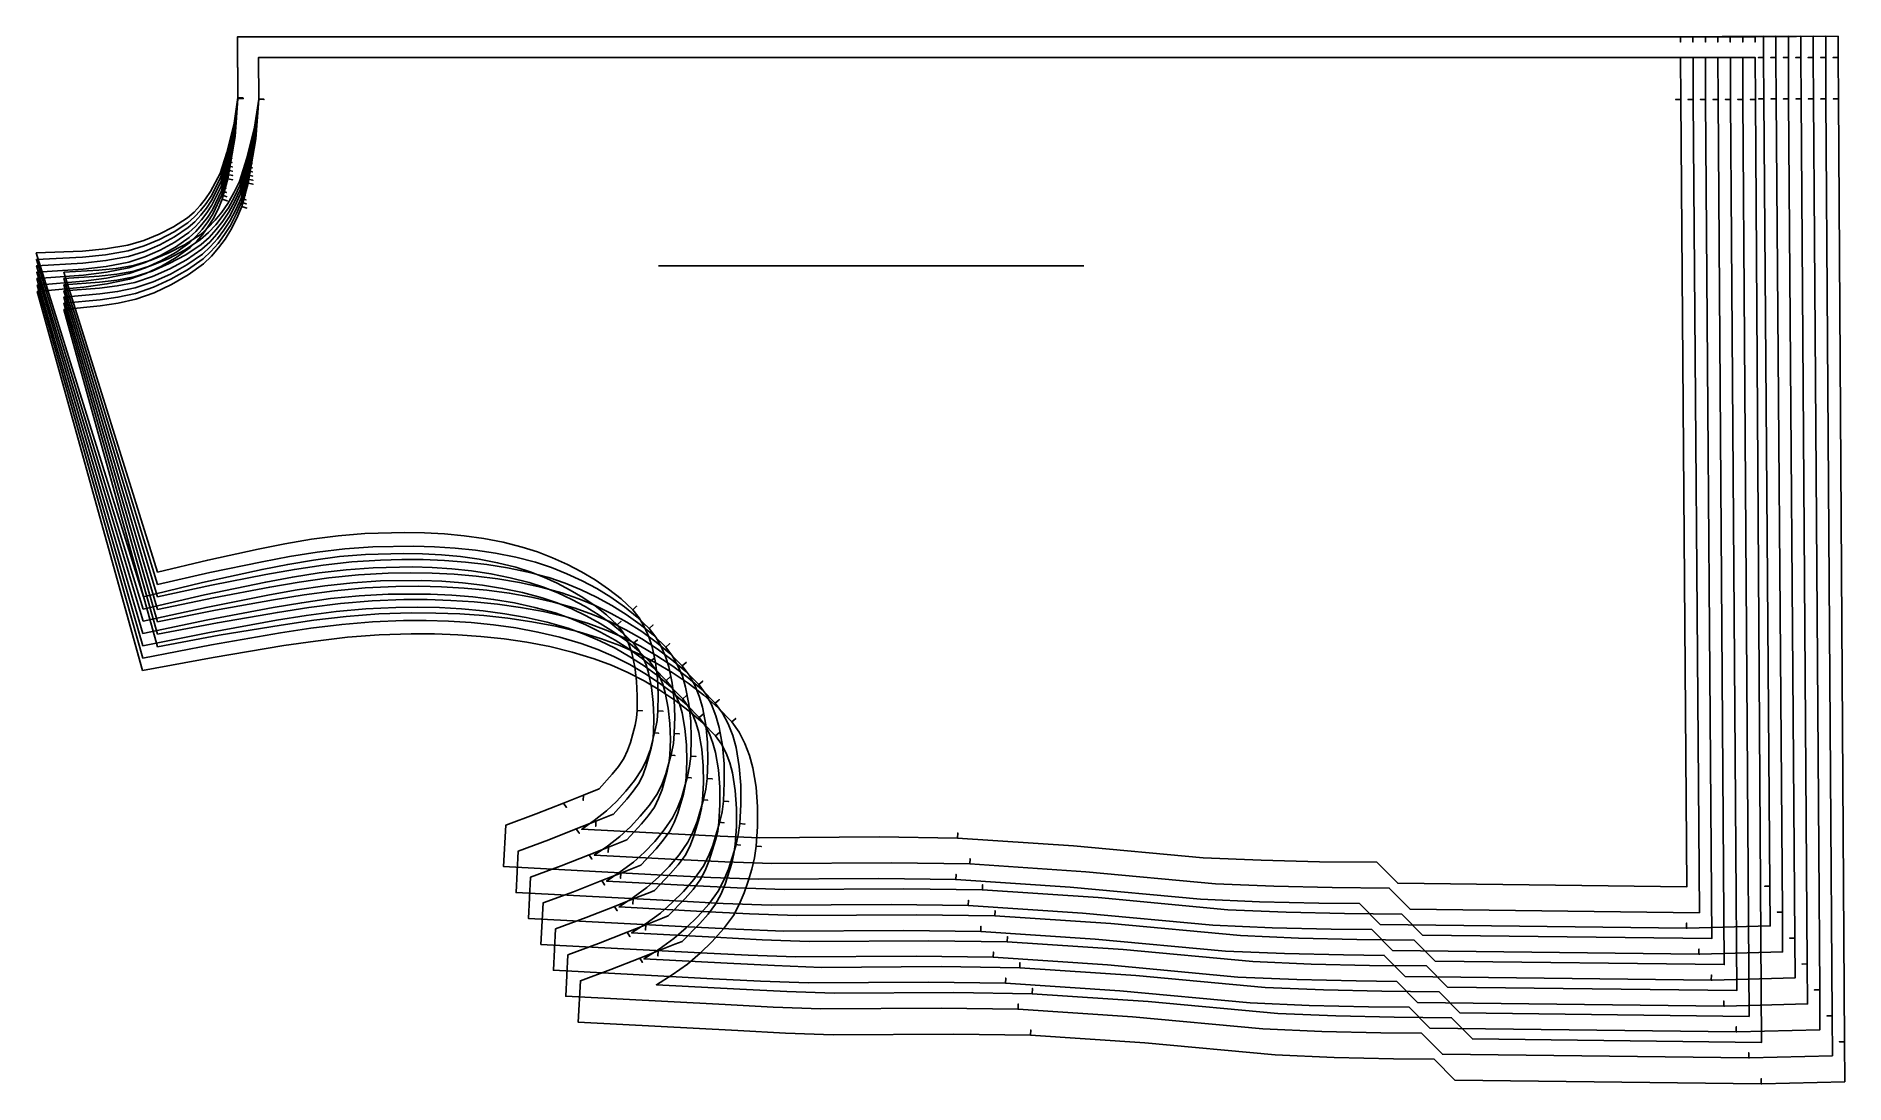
# Model space of a CAD drawing. Header units: inches. Extents: x 0 to 34.3, y 0 to 19.9.
import ezdxf

# ---------------------------------------------------------------- set-up
doc = ezdxf.new("R2010")
doc.units = ezdxf.units.IN

msp = doc.modelspace()

# ---------------------------------------------------------------- linework, layer by layer
at = {"layer": 'T001L001'}
for points in [[(2.036, 9.244), (0, 15.769), (0.878, 15.805), (1.313, 15.845), (1.743, 15.915), (2.042, 16.005), (2.332, 16.124), (2.609, 16.266), (2.87, 16.436), (2.996, 16.545), (3.11, 16.667), (3.216, 16.796), (3.312, 16.934), (3.493, 17.278), (3.584, 17.24), (3.493, 17.278), (3.62, 17.673), (3.714, 17.647), (3.62, 17.673), (3.758, 18.232), (3.831, 18.717), (3.929, 18.71), (3.831, 18.717), (3.824, 19.872), (31.213, 19.871), (31.213, 19.772), (31.213, 19.871), (32.788, 19.883), (32.789, 19.477), (32.691, 19.477), (32.789, 19.477), (32.792, 18.692), (32.694, 18.692), (32.792, 18.692), (32.91, 3.752), (32.811, 3.751), (32.91, 3.752), (32.916, 2.996), (31.341, 2.952), (31.326, 2.952), (31.327, 3.051), (31.326, 2.952), (25.512, 3.022), (25.117, 3.422), (24.345, 3.429), (23.222, 3.455), (22.101, 3.503), (19.627, 3.733), (17.457, 3.877), (17.461, 3.975), (17.457, 3.877), (15.996, 3.897), (13.714, 3.883), (12.807, 3.917), (11.9, 3.963), (8.872, 4.122), (8.914, 4.908), (9.493, 5.122), (10.011, 5.328), (10.068, 5.247), (10.011, 5.328), (10.39, 5.478), (10.385, 5.379), (10.39, 5.478), (10.689, 5.596), (10.935, 5.876), (11.051, 6.02), (11.155, 6.173), (11.225, 6.324), (11.282, 6.481), (11.368, 6.804), (11.394, 6.943), (11.406, 7.085), (11.505, 7.08), (11.406, 7.085), (11.41, 7.362), (11.397, 7.639), (11.363, 7.912), (11.305, 8.182), (11.259, 8.326), (11.197, 8.464), (11.122, 8.594), (11.029, 8.711), (11.102, 8.778), (11.029, 8.711), (10.826, 8.9), (10.608, 9.072), (10.379, 9.229), (10.139, 9.372), (9.891, 9.502), (9.636, 9.617), (9.375, 9.718), (9.108, 9.803), (8.76, 9.888), (8.408, 9.955), (8.053, 10.005), (7.696, 10.039), (7.335, 10.059), (6.974, 10.067), (6.252, 10.046), (5.758, 10.005), (5.266, 9.941), (4.777, 9.858), (4.289, 9.762), (3.16, 9.514), (2.036, 9.244)], [(2.033, 9.011), (0.004, 15.647), (0.882, 15.691), (1.318, 15.734), (1.748, 15.808), (2.049, 15.901), (2.339, 16.023), (2.617, 16.169), (2.879, 16.342), (3.004, 16.454), (3.119, 16.577), (3.225, 16.708), (3.32, 16.848), (3.499, 17.196), (3.59, 17.159), (3.499, 17.196), (3.622, 17.59), (3.717, 17.564), (3.622, 17.59), (3.761, 18.189), (3.831, 18.714), (3.929, 18.707), (3.831, 18.714), (3.824, 19.872), (31.449, 19.871), (31.449, 19.772), (31.449, 19.871), (33.024, 19.883), (33.025, 19.477), (32.927, 19.477), (33.025, 19.477), (33.029, 18.692), (32.93, 18.691), (33.029, 18.692), (33.146, 3.26), (33.048, 3.259), (33.146, 3.26), (33.152, 2.503), (31.577, 2.46), (31.562, 2.46), (31.563, 2.558), (31.562, 2.46), (25.748, 2.53), (25.353, 2.929), (24.581, 2.937), (23.459, 2.963), (22.337, 3.011), (19.864, 3.24), (17.694, 3.385), (17.698, 3.483), (17.694, 3.385), (16.232, 3.405), (13.95, 3.391), (13.043, 3.425), (12.137, 3.471), (9.109, 3.63), (9.15, 4.416), (9.729, 4.63), (10.253, 4.838), (10.309, 4.756), (10.253, 4.838), (10.626, 4.985), (10.621, 4.887), (10.626, 4.985), (10.942, 5.111), (10.951, 5.114), (11.212, 5.404), (11.335, 5.554), (11.446, 5.713), (11.521, 5.87), (11.581, 6.032), (11.674, 6.368), (11.703, 6.514), (11.717, 6.661), (11.815, 6.655), (11.717, 6.661), (11.724, 6.95), (11.713, 7.237), (11.68, 7.522), (11.623, 7.803), (11.576, 7.954), (11.513, 8.1), (11.435, 8.236), (11.34, 8.36), (11.413, 8.426), (11.34, 8.36), (11.131, 8.559), (10.906, 8.74), (10.669, 8.905), (10.422, 9.056), (10.166, 9.193), (9.902, 9.316), (9.632, 9.423), (9.356, 9.514), (8.996, 9.606), (8.631, 9.679), (8.263, 9.734), (7.893, 9.773), (7.519, 9.798), (7.145, 9.809), (6.396, 9.795), (5.883, 9.758), (5.373, 9.697), (4.864, 9.616), (4.358, 9.521), (3.193, 9.278), (2.033, 9.011)], [(2.029, 8.778), (0.008, 15.525), (0.887, 15.576), (1.323, 15.623), (1.752, 15.701), (2.055, 15.797), (2.346, 15.923), (2.626, 16.072), (2.888, 16.249), (3.013, 16.362), (3.127, 16.487), (3.233, 16.62), (3.328, 16.762), (3.506, 17.114), (3.597, 17.078), (3.506, 17.114), (3.625, 17.507), (3.72, 17.483), (3.625, 17.507), (3.763, 18.146), (3.831, 18.711), (3.929, 18.705), (3.831, 18.711), (3.824, 19.872), (31.685, 19.871), (31.685, 19.772), (31.685, 19.871), (33.26, 19.883), (33.262, 19.477), (33.163, 19.477), (33.262, 19.477), (33.265, 18.692), (33.166, 18.691), (33.265, 18.692), (33.382, 2.767), (33.284, 2.766), (33.382, 2.767), (33.388, 2.01), (31.813, 1.968), (31.798, 1.968), (31.799, 2.067), (31.798, 1.968), (25.985, 2.038), (25.589, 2.437), (24.817, 2.445), (23.695, 2.471), (22.573, 2.519), (20.1, 2.748), (17.93, 2.893), (17.934, 2.991), (17.93, 2.893), (16.468, 2.913), (14.186, 2.899), (13.279, 2.932), (12.373, 2.979), (9.345, 3.138), (9.386, 3.924), (9.965, 4.138), (10.495, 4.348), (10.549, 4.266), (10.495, 4.348), (10.862, 4.493), (10.857, 4.395), (10.862, 4.493), (11.178, 4.618), (11.213, 4.632), (11.489, 4.933), (11.619, 5.088), (11.736, 5.253), (11.816, 5.415), (11.88, 5.584), (11.98, 5.932), (12.011, 6.084), (12.028, 6.238), (12.126, 6.231), (12.028, 6.238), (12.038, 6.537), (12.029, 6.836), (11.998, 7.132), (11.941, 7.424), (11.893, 7.582), (11.829, 7.735), (11.749, 7.878), (11.65, 8.009), (11.724, 8.074), (11.65, 8.009), (11.436, 8.217), (11.204, 8.407), (10.96, 8.58), (10.705, 8.739), (10.441, 8.884), (10.168, 9.014), (9.889, 9.128), (9.603, 9.225), (9.231, 9.324), (8.854, 9.402), (8.473, 9.463), (8.09, 9.507), (7.703, 9.537), (7.316, 9.552), (6.539, 9.545), (6.008, 9.511), (5.479, 9.452), (4.952, 9.373), (4.427, 9.28), (3.226, 9.041), (2.029, 8.778)], [(2.027, 8.544), (0.012, 15.403), (0.892, 15.462), (1.327, 15.512), (1.757, 15.594), (2.061, 15.694), (2.354, 15.822), (2.634, 15.975), (2.896, 16.155), (3.022, 16.27), (3.136, 16.397), (3.242, 16.532), (3.336, 16.676), (3.513, 17.033), (3.604, 16.997), (3.513, 17.033), (3.628, 17.425), (3.723, 17.401), (3.628, 17.425), (3.766, 18.105), (3.831, 18.708), (3.929, 18.703), (3.831, 18.708), (3.824, 19.872), (31.921, 19.871), (31.921, 19.772), (31.921, 19.871), (33.496, 19.883), (33.498, 19.477), (33.399, 19.477), (33.498, 19.477), (33.501, 18.692), (33.403, 18.691), (33.501, 18.692), (33.618, 2.275), (33.52, 2.274), (33.618, 2.275), (33.624, 1.517), (32.049, 1.476), (32.034, 1.476), (32.035, 1.574), (32.034, 1.476), (26.221, 1.546), (25.825, 1.945), (25.054, 1.953), (23.931, 1.979), (22.809, 2.027), (20.336, 2.256), (18.166, 2.401), (18.17, 2.499), (18.166, 2.401), (16.704, 2.421), (14.423, 2.407), (13.516, 2.44), (12.609, 2.487), (9.581, 2.646), (9.622, 3.432), (10.202, 3.646), (10.736, 3.858), (10.79, 3.775), (10.736, 3.858), (11.099, 4.001), (11.093, 3.903), (11.099, 4.001), (11.414, 4.126), (11.475, 4.15), (11.766, 4.461), (11.903, 4.622), (12.027, 4.793), (12.111, 4.96), (12.179, 5.135), (12.285, 5.496), (12.32, 5.654), (12.338, 5.814), (12.436, 5.806), (12.338, 5.814), (12.351, 6.124), (12.345, 6.434), (12.315, 6.741), (12.26, 7.044), (12.211, 7.21), (12.145, 7.37), (12.063, 7.52), (11.961, 7.657), (12.036, 7.722), (11.961, 7.657), (11.741, 7.875), (11.502, 8.074), (11.251, 8.256), (10.988, 8.422), (10.715, 8.575), (10.434, 8.712), (10.146, 8.833), (9.851, 8.936), (9.467, 9.041), (9.077, 9.126), (8.684, 9.192), (8.288, 9.242), (7.888, 9.275), (7.487, 9.295), (6.683, 9.294), (6.134, 9.264), (5.586, 9.208), (5.04, 9.131), (4.496, 9.039), (3.259, 8.804), (2.027, 8.544)], [(2.024, 8.31), (0.015, 15.282), (0.896, 15.348), (1.332, 15.402), (1.762, 15.487), (2.067, 15.59), (2.361, 15.722), (2.642, 15.877), (2.905, 16.061), (3.031, 16.178), (3.145, 16.307), (3.25, 16.444), (3.344, 16.59), (3.52, 16.951), (3.611, 16.916), (3.52, 16.951), (3.631, 17.342), (3.726, 17.319), (3.631, 17.342), (3.769, 18.063), (3.831, 18.706), (3.93, 18.702), (3.831, 18.706), (3.824, 19.872), (32.158, 19.871), (32.158, 19.772), (32.158, 19.871), (33.732, 19.883), (33.734, 19.477), (33.636, 19.477), (33.734, 19.477), (33.737, 18.692), (33.639, 18.691), (33.737, 18.692), (33.855, 1.782), (33.756, 1.782), (33.855, 1.782), (33.86, 1.025), (32.285, 0.984), (32.27, 0.984), (32.271, 1.082), (32.27, 0.984), (26.457, 1.054), (26.061, 1.453), (25.29, 1.461), (24.167, 1.486), (23.045, 1.535), (20.572, 1.764), (18.402, 1.908), (18.406, 2.007), (18.402, 1.908), (16.941, 1.929), (14.659, 1.915), (13.752, 1.948), (12.845, 1.995), (9.817, 2.154), (9.858, 2.94), (10.438, 3.154), (10.977, 3.367), (11.03, 3.284), (10.977, 3.367), (11.335, 3.509), (11.329, 3.411), (11.335, 3.509), (11.651, 3.634), (11.737, 3.668), (12.042, 3.989), (12.187, 4.155), (12.317, 4.332), (12.406, 4.505), (12.478, 4.686), (12.591, 5.059), (12.629, 5.223), (12.649, 5.39), (12.747, 5.381), (12.649, 5.39), (12.665, 5.711), (12.661, 6.032), (12.633, 6.35), (12.578, 6.665), (12.529, 6.838), (12.462, 7.005), (12.377, 7.162), (12.272, 7.306), (12.347, 7.37), (12.272, 7.306), (12.046, 7.533), (11.801, 7.74), (11.542, 7.931), (11.272, 8.106), (10.991, 8.266), (10.701, 8.41), (10.403, 8.537), (10.099, 8.647), (9.702, 8.759), (9.301, 8.85), (8.895, 8.922), (8.486, 8.976), (8.072, 9.014), (7.658, 9.037), (7.243, 9.046), (6.827, 9.043), (6.26, 9.017), (5.693, 8.964), (5.128, 8.888), (4.565, 8.798), (3.292, 8.567), (2.024, 8.31)], [(2.022, 8.077), (0.019, 15.16), (0.901, 15.233), (1.337, 15.291), (1.767, 15.38), (2.073, 15.486), (2.368, 15.621), (2.651, 15.78), (2.914, 15.968), (3.04, 16.086), (3.154, 16.217), (3.259, 16.357), (3.352, 16.504), (3.526, 16.869), (3.619, 16.835), (3.526, 16.869), (3.634, 17.26), (3.73, 17.238), (3.634, 17.26), (3.773, 18.022), (3.831, 18.704), (3.93, 18.7), (3.831, 18.704), (3.824, 19.872), (32.394, 19.871), (32.394, 19.772), (32.394, 19.871), (33.969, 19.883), (33.97, 19.477), (33.872, 19.477), (33.97, 19.477), (33.973, 18.691), (33.875, 18.691), (33.973, 18.691), (34.091, 1.29), (33.992, 1.289), (34.091, 1.29), (34.096, 0.532), (32.521, 0.492), (32.507, 0.492), (32.508, 0.59), (32.507, 0.492), (26.693, 0.562), (26.298, 0.961), (25.526, 0.969), (24.403, 0.994), (23.282, 1.043), (20.808, 1.272), (18.638, 1.416), (18.642, 1.515), (18.638, 1.416), (17.177, 1.437), (14.895, 1.423), (13.988, 1.456), (13.081, 1.503), (10.053, 1.661), (10.095, 2.448), (10.674, 2.662), (11.217, 2.877), (11.27, 2.794), (11.217, 2.877), (11.571, 3.017), (11.566, 2.919), (11.571, 3.017), (11.887, 3.142), (11.998, 3.186), (12.319, 3.517), (12.47, 3.689), (12.607, 3.872), (12.7, 4.05), (12.777, 4.237), (12.897, 4.623), (12.937, 4.793), (12.96, 4.966), (13.058, 4.956), (12.96, 4.966), (12.979, 5.298), (12.978, 5.63), (12.951, 5.959), (12.896, 6.285), (12.846, 6.465), (12.778, 6.64), (12.691, 6.804), (12.584, 6.954), (12.659, 7.018), (12.584, 6.954), (12.351, 7.19), (12.1, 7.407), (11.834, 7.606), (11.555, 7.789), (11.266, 7.957), (10.967, 8.108), (10.661, 8.242), (10.347, 8.357), (9.938, 8.477), (9.524, 8.573), (9.105, 8.651), (8.684, 8.71), (8.257, 8.753), (7.829, 8.78), (7.401, 8.793), (6.972, 8.793), (6.385, 8.77), (5.8, 8.72), (5.216, 8.646), (4.635, 8.557), (3.326, 8.33), (2.022, 8.077)], [(2.019, 7.843), (0.022, 15.039), (0.905, 15.119), (1.342, 15.18), (1.771, 15.273), (2.08, 15.382), (2.376, 15.52), (2.659, 15.683), (2.923, 15.874), (3.049, 15.995), (3.163, 16.127), (3.267, 16.269), (3.361, 16.418), (3.452, 16.6), (3.533, 16.788), (3.626, 16.755), (3.533, 16.788), (3.637, 17.178), (3.733, 17.157), (3.637, 17.178), (3.776, 17.982), (3.831, 18.702), (3.93, 18.699), (3.831, 18.702), (3.824, 19.872), (32.63, 19.871), (32.63, 19.772), (32.63, 19.871), (34.205, 19.883), (34.206, 19.477), (34.108, 19.477), (34.206, 19.477), (34.21, 18.691), (34.111, 18.691), (34.21, 18.691), (34.327, 0.797), (34.229, 0.797), (34.327, 0.797), (34.332, 0.039), (32.757, 0), (32.743, 0), (32.744, 0.098), (32.743, 0), (26.929, 0.07), (26.534, 0.469), (25.762, 0.477), (24.64, 0.502), (23.518, 0.551), (21.045, 0.78), (18.875, 0.924), (18.879, 1.023), (18.875, 0.924), (17.413, 0.945), (15.131, 0.931), (14.224, 0.964), (13.318, 1.01), (10.29, 1.169), (10.331, 1.956), (10.91, 2.17), (11.457, 2.386), (11.509, 2.303), (11.457, 2.386), (11.807, 2.525), (11.802, 2.427), (11.807, 2.525), (12.123, 2.65), (12.26, 2.704), (12.595, 3.045), (12.754, 3.222), (12.897, 3.411), (12.995, 3.595), (13.076, 3.787), (13.203, 4.186), (13.246, 4.362), (13.271, 4.541), (13.369, 4.531), (13.271, 4.541), (13.293, 4.884), (13.294, 5.227), (13.269, 5.568), (13.215, 5.905), (13.164, 6.093), (13.095, 6.274), (13.006, 6.445), (12.895, 6.602), (12.971, 6.665), (12.895, 6.602), (12.656, 6.848), (12.398, 7.074), (12.125, 7.282), (11.839, 7.472), (11.541, 7.648), (11.234, 7.806), (10.918, 7.946), (10.595, 8.068), (10.175, 8.194), (9.748, 8.297), (9.316, 8.38), (8.882, 8.444), (8.442, 8.491), (8.001, 8.523), (7.559, 8.539), (7.116, 8.542), (6.511, 8.523), (5.908, 8.475), (5.305, 8.404), (4.704, 8.317), (3.36, 8.093), (2.019, 7.843)], [(2.302, 9.713), (0.526, 15.404), (1.192, 15.44), (1.521, 15.473), (1.847, 15.53), (2.182, 15.631), (2.507, 15.764), (2.818, 15.923), (3.11, 16.113), (3.26, 16.244), (3.397, 16.389), (3.523, 16.544), (3.638, 16.708), (3.753, 16.913), (3.857, 17.125), (3.948, 17.088), (3.857, 17.125), (3.999, 17.566), (4.093, 17.539), (3.999, 17.566), (4.145, 18.155), (4.225, 18.688), (4.323, 18.681), (4.225, 18.688), (4.22, 19.478), (31.214, 19.477), (31.218, 18.683), (31.119, 18.682), (31.218, 18.683), (31.335, 3.74), (25.844, 3.806), (25.448, 4.206), (24.362, 4.216), (23.256, 4.242), (22.15, 4.289), (19.69, 4.518), (17.489, 4.664), (17.493, 4.762), (17.489, 4.664), (15.999, 4.685), (13.729, 4.671), (12.833, 4.704), (11.938, 4.75), (10.356, 4.833), (10.595, 4.999), (10.824, 5.178), (11.015, 5.359), (11.194, 5.553), (11.359, 5.757), (11.504, 5.975), (11.587, 6.151), (11.653, 6.334), (11.752, 6.713), (11.787, 6.893), (11.803, 7.076), (11.901, 7.071), (11.803, 7.076), (11.807, 7.384), (11.792, 7.691), (11.754, 7.996), (11.69, 8.295), (11.629, 8.486), (11.547, 8.669), (11.447, 8.841), (11.325, 8.996), (11.397, 9.063), (11.325, 8.996), (11.103, 9.203), (10.865, 9.39), (10.614, 9.562), (10.353, 9.717), (10.083, 9.859), (9.804, 9.985), (9.519, 10.095), (9.228, 10.188), (8.864, 10.277), (8.496, 10.347), (8.124, 10.399), (7.75, 10.435), (7.373, 10.456), (6.996, 10.464), (6.24, 10.442), (5.731, 10.4), (5.224, 10.334), (4.719, 10.248), (4.217, 10.149), (3.257, 9.94), (2.302, 9.713)], [(2.302, 9.476), (0.526, 15.285), (1.196, 15.327), (1.528, 15.364), (1.855, 15.424), (2.192, 15.529), (2.517, 15.665), (2.829, 15.828), (3.122, 16.022), (3.271, 16.154), (3.408, 16.301), (3.533, 16.459), (3.648, 16.625), (3.762, 16.832), (3.865, 17.046), (3.957, 17.01), (3.865, 17.046), (4.002, 17.487), (4.097, 17.461), (4.002, 17.487), (4.149, 18.118), (4.225, 18.688), (4.323, 18.682), (4.225, 18.688), (4.22, 19.478), (31.451, 19.477), (31.454, 18.683), (31.355, 18.682), (31.454, 18.683), (31.571, 3.248), (26.081, 3.314), (25.685, 3.714), (24.598, 3.724), (23.492, 3.75), (22.386, 3.797), (19.926, 4.025), (17.725, 4.172), (17.729, 4.27), (17.725, 4.172), (16.235, 4.193), (13.965, 4.179), (13.07, 4.212), (12.175, 4.257), (10.592, 4.34), (10.842, 4.51), (11.08, 4.693), (11.28, 4.879), (11.468, 5.078), (11.64, 5.287), (11.792, 5.512), (11.88, 5.694), (11.951, 5.883), (12.058, 6.274), (12.095, 6.46), (12.113, 6.648), (12.211, 6.642), (12.113, 6.648), (12.121, 6.967), (12.109, 7.286), (12.072, 7.602), (12.009, 7.912), (11.948, 8.111), (11.865, 8.301), (11.763, 8.48), (11.638, 8.642), (11.711, 8.708), (11.638, 8.642), (11.411, 8.858), (11.166, 9.055), (10.908, 9.235), (10.64, 9.399), (10.361, 9.548), (10.074, 9.682), (9.779, 9.799), (9.479, 9.898), (9.103, 9.994), (8.722, 10.07), (8.338, 10.127), (7.951, 10.169), (7.561, 10.194), (7.17, 10.206), (6.388, 10.192), (5.86, 10.153), (5.335, 10.09), (4.811, 10.006), (4.289, 9.909), (3.294, 9.702), (2.302, 9.476)], [(2.302, 9.24), (0.526, 15.167), (1.2, 15.215), (1.534, 15.255), (1.863, 15.317), (2.201, 15.426), (2.527, 15.566), (2.84, 15.732), (3.133, 15.93), (3.283, 16.065), (3.419, 16.214), (3.544, 16.373), (3.658, 16.541), (3.771, 16.751), (3.873, 16.967), (3.965, 16.932), (3.873, 16.967), (4.006, 17.408), (4.102, 17.384), (4.006, 17.408), (4.152, 18.081), (4.225, 18.688), (4.323, 18.683), (4.225, 18.688), (4.22, 19.478), (31.687, 19.477), (31.69, 18.683), (31.592, 18.682), (31.69, 18.683), (31.807, 2.755), (26.317, 2.821), (25.921, 3.221), (24.834, 3.232), (23.728, 3.258), (22.622, 3.305), (20.162, 3.533), (17.961, 3.68), (17.965, 3.778), (17.961, 3.68), (16.471, 3.7), (14.201, 3.686), (13.306, 3.72), (12.411, 3.765), (10.829, 3.848), (11.088, 4.022), (11.336, 4.209), (11.545, 4.399), (11.741, 4.602), (11.922, 4.818), (12.081, 5.049), (12.174, 5.236), (12.249, 5.43), (12.363, 5.834), (12.403, 6.026), (12.424, 6.221), (12.522, 6.214), (12.424, 6.221), (12.435, 6.551), (12.425, 6.881), (12.391, 7.208), (12.328, 7.53), (12.266, 7.735), (12.183, 7.933), (12.079, 8.119), (11.951, 8.288), (12.025, 8.353), (11.951, 8.288), (11.718, 8.514), (11.467, 8.72), (11.202, 8.908), (10.926, 9.08), (10.639, 9.238), (10.343, 9.378), (10.04, 9.502), (9.73, 9.608), (9.342, 9.711), (8.949, 9.792), (8.552, 9.856), (8.152, 9.902), (7.749, 9.932), (7.345, 9.948), (6.94, 9.951), (6.535, 9.941), (5.989, 9.906), (5.445, 9.846), (4.902, 9.764), (4.362, 9.668), (3.33, 9.464), (2.302, 9.24)], [(2.302, 9.004), (0.526, 15.049), (1.204, 15.103), (1.54, 15.145), (1.871, 15.211), (2.21, 15.323), (2.537, 15.467), (2.851, 15.637), (3.144, 15.838), (3.294, 15.975), (3.43, 16.126), (3.555, 16.288), (3.668, 16.458), (3.78, 16.67), (3.881, 16.889), (3.973, 16.854), (3.881, 16.889), (4.01, 17.33), (4.106, 17.306), (4.01, 17.33), (4.156, 18.044), (4.225, 18.688), (4.323, 18.683), (4.225, 18.688), (4.22, 19.478), (31.923, 19.477), (31.926, 18.683), (31.828, 18.682), (31.926, 18.683), (32.044, 2.263), (26.553, 2.329), (26.157, 2.729), (25.071, 2.74), (23.964, 2.765), (22.859, 2.813), (20.399, 3.041), (18.198, 3.188), (18.202, 3.286), (18.198, 3.188), (16.707, 3.208), (14.438, 3.194), (13.542, 3.227), (12.647, 3.273), (11.065, 3.356), (11.334, 3.533), (11.593, 3.724), (11.81, 3.919), (12.014, 4.127), (12.203, 4.348), (12.37, 4.586), (12.467, 4.778), (12.546, 4.978), (12.668, 5.395), (12.711, 5.593), (12.734, 5.794), (12.832, 5.786), (12.734, 5.794), (12.749, 6.135), (12.742, 6.476), (12.709, 6.814), (12.648, 7.147), (12.585, 7.36), (12.501, 7.565), (12.395, 7.758), (12.265, 7.934), (12.339, 7.999), (12.265, 7.934), (12.026, 8.169), (11.768, 8.384), (11.496, 8.582), (11.212, 8.762), (10.917, 8.927), (10.612, 9.075), (10.3, 9.206), (9.981, 9.317), (9.581, 9.427), (9.175, 9.515), (8.766, 9.584), (8.353, 9.636), (7.937, 9.671), (7.519, 9.691), (7.101, 9.697), (6.683, 9.69), (6.118, 9.659), (5.555, 9.602), (4.994, 9.522), (4.434, 9.428), (3.366, 9.226), (2.302, 9.004)], [(2.302, 8.768), (0.526, 14.931), (1.208, 14.991), (1.546, 15.036), (1.879, 15.105), (2.219, 15.221), (2.547, 15.368), (2.862, 15.542), (3.156, 15.746), (3.305, 15.885), (3.441, 16.039), (3.565, 16.203), (3.677, 16.375), (3.789, 16.589), (3.889, 16.81), (3.981, 16.776), (3.889, 16.81), (4.014, 17.251), (4.11, 17.228), (4.014, 17.251), (4.16, 18.007), (4.225, 18.688), (4.323, 18.684), (4.225, 18.688), (4.22, 19.478), (32.159, 19.477), (32.162, 18.683), (32.064, 18.682), (32.162, 18.683), (32.28, 1.771), (26.789, 1.837), (26.393, 2.237), (25.307, 2.248), (24.2, 2.273), (23.095, 2.321), (20.635, 2.549), (18.434, 2.695), (18.438, 2.794), (18.434, 2.695), (16.944, 2.716), (14.674, 2.702), (13.778, 2.735), (12.883, 2.781), (11.301, 2.864), (11.581, 3.045), (11.849, 3.24), (12.075, 3.439), (12.288, 3.652), (12.484, 3.879), (12.658, 4.122), (12.76, 4.32), (12.844, 4.526), (12.973, 4.955), (13.019, 5.159), (13.045, 5.367), (13.143, 5.358), (13.045, 5.367), (13.062, 5.718), (13.058, 6.071), (13.027, 6.42), (12.967, 6.764), (12.904, 6.985), (12.819, 7.197), (12.711, 7.397), (12.578, 7.58), (12.653, 7.644), (12.578, 7.58), (12.333, 7.825), (12.069, 8.049), (11.79, 8.255), (11.498, 8.443), (11.195, 8.616), (10.882, 8.772), (10.561, 8.909), (10.232, 9.027), (9.82, 9.144), (9.402, 9.238), (8.98, 9.313), (8.554, 9.369), (8.125, 9.409), (7.694, 9.433), (7.262, 9.443), (6.83, 9.44), (6.247, 9.412), (5.665, 9.358), (5.085, 9.28), (4.507, 9.188), (3.403, 8.989), (2.302, 8.768)], [(2.302, 8.532), (0.526, 14.813), (1.212, 14.878), (1.552, 14.927), (1.886, 14.999), (2.228, 15.118), (2.558, 15.269), (2.873, 15.446), (3.167, 15.655), (3.316, 15.796), (3.452, 15.951), (3.576, 16.117), (3.687, 16.291), (3.798, 16.508), (3.897, 16.731), (3.989, 16.698), (3.897, 16.731), (4.018, 17.172), (4.114, 17.15), (4.018, 17.172), (4.163, 17.97), (4.225, 18.688), (4.323, 18.684), (4.225, 18.688), (4.22, 19.478), (32.395, 19.477), (32.399, 18.683), (32.3, 18.682), (32.399, 18.683), (32.516, 1.279), (27.025, 1.345), (26.629, 1.745), (25.543, 1.756), (24.436, 1.781), (23.331, 1.829), (20.871, 2.057), (18.67, 2.203), (18.674, 2.302), (18.67, 2.203), (17.18, 2.224), (14.91, 2.21), (14.014, 2.243), (13.119, 2.289), (11.537, 2.372), (11.827, 2.556), (12.106, 2.755), (12.34, 2.958), (12.561, 3.177), (12.766, 3.409), (12.947, 3.659), (13.054, 3.862), (13.142, 4.074), (13.278, 4.516), (13.327, 4.726), (13.355, 4.939), (13.453, 4.93), (13.355, 4.939), (13.376, 5.302), (13.375, 5.665), (13.345, 6.025), (13.286, 6.381), (13.223, 6.609), (13.137, 6.829), (13.027, 7.036), (12.891, 7.226), (12.966, 7.289), (12.891, 7.226), (12.641, 7.48), (12.37, 7.714), (12.084, 7.928), (11.784, 8.125), (11.472, 8.305), (11.151, 8.468), (10.821, 8.612), (10.483, 8.737), (10.059, 8.861), (9.628, 8.961), (9.193, 9.041), (8.755, 9.103), (8.312, 9.147), (7.868, 9.176), (7.423, 9.189), (6.977, 9.189), (6.376, 9.165), (5.776, 9.114), (5.176, 9.038), (4.579, 8.947), (3.439, 8.751), (2.302, 8.532)], [(2.302, 8.295), (0.526, 14.695), (1.217, 14.766), (1.558, 14.817), (1.894, 14.893), (2.238, 15.015), (2.568, 15.17), (2.884, 15.351), (3.178, 15.563), (3.328, 15.706), (3.463, 15.864), (3.586, 16.032), (3.697, 16.208), (3.807, 16.427), (3.905, 16.653), (3.998, 16.62), (3.905, 16.653), (4.022, 17.094), (4.118, 17.072), (4.022, 17.094), (4.167, 17.933), (4.225, 18.688), (4.323, 18.685), (4.225, 18.688), (4.22, 19.478), (32.632, 19.477), (32.635, 18.683), (32.536, 18.682), (32.635, 18.683), (32.752, 0.787), (27.262, 0.853), (26.866, 1.253), (25.779, 1.264), (24.673, 1.289), (23.567, 1.337), (21.107, 1.565), (18.906, 1.711), (18.91, 1.81), (18.906, 1.711), (17.416, 1.732), (15.146, 1.718), (14.251, 1.751), (13.356, 1.797), (11.773, 1.88), (12.074, 2.067), (12.362, 2.27), (12.605, 2.478), (12.834, 2.702), (13.047, 2.94), (13.236, 3.196), (13.347, 3.404), (13.439, 3.622), (13.517, 3.847), (13.583, 4.076), (13.636, 4.292), (13.666, 4.512), (13.764, 4.502), (13.666, 4.512), (13.69, 4.886), (13.691, 5.26), (13.664, 5.631), (13.605, 5.999), (13.542, 6.234), (13.454, 6.461), (13.343, 6.675), (13.204, 6.872), (13.28, 6.935), (13.204, 6.872), (12.948, 7.136), (12.671, 7.378), (12.377, 7.602), (12.07, 7.806), (11.75, 7.995), (11.421, 8.165), (11.081, 8.316), (10.734, 8.447), (10.298, 8.577), (9.855, 8.684), (9.407, 8.77), (8.956, 8.837), (8.5, 8.886), (8.043, 8.918), (7.584, 8.935), (7.125, 8.939), (6.505, 8.918), (5.886, 8.87), (5.268, 8.797), (4.652, 8.707), (3.475, 8.513), (2.302, 8.295)], [(11.815, 15.525), (19.885, 15.525)]]:
    msp.add_lwpolyline(points, dxfattribs=at)

doc.saveas('drawing.dxf')
